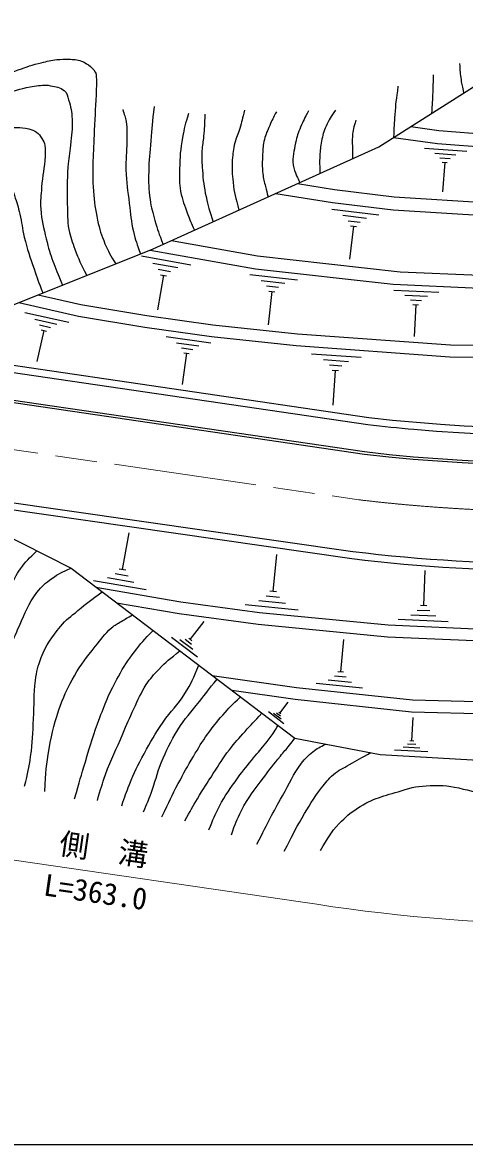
# Model space of a CAD drawing. Units: millimetres, scale not verified. Extents: x 40000 to 680000, y 20000 to 380000.
# Drawn here: x 374454 to 411594, y 205000 to 299233 of the extents above; entities that cross this region are included whole.
import ezdxf
from ezdxf.enums import TextEntityAlignment as Align

# ---------------------------------------------------------------- set-up
doc = ezdxf.new("R2010")
doc.units = ezdxf.units.MM
doc.header["$LTSCALE"] = 1000
doc.linetypes.add('CHAIN', pattern=[18.5, 12, -1.5, 3.5, -1.5])
for name, color, linetype, lineweight in [('S-BGD', 7, 'Continuous', 25), ('S-BMK', 2, 'CHAIN', 13), ('S-STR-HTXT', 7, 'Continuous', 13), ('S-TTL-BAND', 7, 'Continuous', 25)]:
    doc.layers.add(name, color=color, linetype=linetype, lineweight=lineweight)
doc.styles.add('ＭＳ ゴシック', font='')
doc.styles.get('ＭＳ ゴシック').set_extended_font_data('MS Gothic')

msp = doc.modelspace()

# ---------------------------------------------------------------- linework, layer by layer
at = {"layer": 'S-BGD'}
for p, q in [((404383, 288789), (420844, 299233)), ((407068, 290493), (409429, 290158)), ((405636, 289584), (409310, 289064)), ((409429, 290158), (413972, 289816)), ((385447, 280222), (404383, 288789)), ((408227, 288686), (411783, 288418)), ((409310, 289064), (413929, 288716)), ((409089, 288263), (410868, 288129)), ((409507, 287874), (410396, 287807)), ((409703, 287502), (410147, 287468)), ((409925, 287485), (409737, 284995)), ((397556, 285701), (400666, 285198)), ((395742, 284880), (400512, 284108)), ((400666, 285198), (405684, 284585)), ((405684, 284585), (413861, 284087)), ((400512, 284108), (405584, 283489)), ((400432, 283554), (404392, 283070)), ((401374, 283037), (403354, 282795)), ((405584, 283489), (413825, 282987)), ((401820, 282581), (402811, 282460)), ((402267, 282124), (401929, 279352)), ((402020, 282154), (402515, 282094)), ((386990, 280920), (394190, 279635)), ((366953, 272843), (385447, 280222)), ((385198, 280123), (394033, 278546)), ((384458, 279620), (388608, 278879)), ((385422, 279020), (387496, 278650)), ((394190, 279635), (406186, 278301)), ((386311, 278005), (385792, 275100)), ((385866, 278512), (386904, 278327)), ((386051, 278051), (386570, 277959)), ((393549, 278071), (397551, 277626)), ((394033, 278546), (405609, 277258)), ((406186, 278301), (412879, 278022)), ((394505, 277560), (396506, 277337)), ((394961, 277104), (395961, 276992)), ((405609, 277258), (412849, 276922)), ((375777, 276364), (379367, 275550)), ((395416, 276648), (395105, 273847)), ((395166, 276676), (395666, 276620)), ((405655, 276750), (409444, 276574)), ((406584, 276327), (408479, 276239)), ((374138, 275710), (379174, 274569)), ((379367, 275550), (384899, 274624)), ((407040, 275926), (407988, 275882)), ((407260, 275536), (407733, 275514)), ((407496, 275525), (407373, 272873)), ((374659, 274887), (378358, 274049)), ((375500, 274308), (377350, 273889)), ((379174, 274569), (384747, 273635)), ((384899, 274624), (390453, 273841)), ((376257, 273358), (375670, 270769)), ((375879, 273833), (376803, 273624)), ((376026, 273411), (376488, 273306)), ((384747, 273635), (390331, 272848)), ((390453, 273841), (397548, 273088)), ((386520, 272847), (390276, 272318)), ((387406, 272339), (389284, 272074)), ((390331, 272848), (397459, 272091)), ((397548, 273088), (410405, 272155)), ((387823, 271897), (388762, 271765)), ((388239, 271456), (387868, 268826)), ((388004, 271489), (388474, 271422)), ((397459, 272091), (410365, 271155)), ((398744, 271414), (402907, 271112)), ((410405, 272155), (421224, 272078)), ((372116, 270677), (403544, 266067)), ((399754, 270922), (401836, 270771)), ((400245, 270468), (401285, 270393)), ((410365, 271155), (421239, 271078)), ((372029, 270083), (403473, 265471)), ((400475, 270033), (400995, 269995)), ((400735, 270014), (400523, 267100)), ((371701, 267807), (403201, 263188)), ((371670, 267609), (403178, 262989)), ((370474, 259366), (402203, 254807)), ((370387, 258772), (402132, 254211)), ((370073, 257707), (378536, 253403)), ((382870, 253279), (383407, 256366)), ((395521, 251436), (395824, 254555)), ((378536, 253403), (397347, 239125)), ((383819, 252205), (381614, 252589)), ((383345, 252742), (382242, 252934)), ((383146, 253231), (382594, 253327)), ((408161, 250258), (408287, 253196)), ((384845, 251572), (380435, 252339)), ((380628, 251816), (387768, 250574)), ((396035, 250937), (394921, 251045)), ((395800, 251409), (395243, 251463)), ((382362, 250499), (387615, 249586)), ((387768, 250574), (394373, 249683)), ((397619, 249883), (393164, 250316)), ((396548, 250437), (394321, 250654)), ((408668, 249816), (407618, 249861)), ((408424, 250247), (407899, 250269)), ((387615, 249586), (394258, 248689)), ((388558, 247418), (389712, 248939)), ((394373, 249683), (405180, 248632)), ((410206, 248909), (406008, 249089)), ((409174, 249374), (407076, 249464)), ((394258, 248689), (405110, 247634)), ((405180, 248632), (414354, 248238)), ((389150, 245942), (386978, 247591)), ((388772, 246572), (387685, 247396)), ((388665, 246995), (388122, 247407)), ((388694, 247315), (388423, 247521)), ((401188, 244687), (401453, 247411)), ((405110, 247634), (414341, 247238)), ((390405, 244394), (397486, 243382)), ((401637, 244251), (400664, 244345)), ((401431, 244664), (400945, 244711)), ((392045, 243149), (397362, 242390)), ((397486, 243382), (407210, 242345)), ((403020, 243331), (399129, 243709)), ((402085, 243814), (400140, 244004)), ((397362, 242390), (407143, 241347)), ((407210, 242345), (417612, 242061)), ((396425, 240339), (395121, 241329)), ((396152, 241163), (395988, 241287)), ((396070, 241225), (396763, 242138)), ((407143, 241347), (417617, 241060)), ((396198, 240717), (395546, 241212)), ((396134, 240971), (395808, 241218)), ((407160, 238893), (407272, 240851)), ((397347, 239125), (404511, 237763)), ((407494, 238593), (406794, 238633)), ((407335, 238883), (406985, 238903)), ((404511, 237763), (419735, 236891)), ((408511, 237973), (405713, 238133)), ((407827, 238293), (406428, 238373))]:
    msp.add_line(p, q, dxfattribs=at)
for centre, radius, start, end in [((419366, 400533), 135394, 263.28944, 290.47404), ((419366, 400533), 135994, 264.92152, 290.47492), ((419366, 400533), 138493, 263.28754, 290.47851), ((419366, 400533), 138293, 263.28742, 290.47823), ((419366, 400533), 135994, 263.28906, 264.92152), ((419429, 397745), 143972, 263.12798, 290.85379), ((419429, 397745), 144572, 263.1283, 290.85304)]:
    msp.add_arc(centre, radius, start, end, dxfattribs=at)
for points, knots in [([(352440, 284675), (353178, 284805), (353413, 284854), (354018, 285042), (354739, 285267), (355120, 285466), (355798, 285797), (356762, 286269), (357226, 286674), (358168, 287186), (359540, 287932), (360324, 288319), (361711, 289036), (365016, 290744), (366860, 291715), (370193, 293368), (371712, 294121), (372514, 294666), (374106, 295250), (374848, 295522), (375269, 295666), (376038, 295849), (376545, 295969), (376829, 296052), (377348, 296108), (377730, 296150), (377947, 296153), (378331, 296141), (378762, 296126), (379013, 296117), (379423, 295987), (379667, 295910), (379783, 295811), (379992, 295664), (380260, 295477), (380399, 295339), (380577, 295064), (380658, 294938), (380639, 294837), (380653, 294688), (380694, 294278), (380674, 294045), (380661, 293634), (380620, 292271), (380535, 291510), (380490, 290148), (380424, 288165), (380278, 287049), (380414, 285070), (380480, 284105), (380569, 283566), (380768, 282620), (380935, 281831), (381073, 281392), (381390, 280650), (381683, 279963), (381830, 279715), (382289, 278962)], [0, 0, 0, 0, 1, 1, 1, 2, 2, 2, 3, 3, 3, 4, 4, 4, 5, 5, 5, 6, 6, 6, 7, 7, 7, 8, 8, 8, 9, 9, 9, 10, 10, 10, 11, 11, 11, 12, 12, 12, 13, 13, 13, 14, 14, 14, 15, 15, 15, 16, 16, 16, 17, 17, 17, 18, 18, 18, 19, 19, 19, 19]), ([(411547, 293334), (411424, 293840), (411392, 293991), (411325, 294418), (411244, 294943), (411239, 295134), (411206, 295773)], [0, 0, 0, 0, 1, 1, 1, 2, 2, 2, 2]), ([(353296, 283338), (353872, 283385), (354076, 283396), (354553, 283535), (354980, 283660), (355207, 283773), (355607, 283969), (356559, 284434), (357027, 284815), (357948, 285338), (359319, 286117), (360080, 286566), (361473, 287306), (363322, 288287), (364389, 288775), (366251, 289732), (367893, 290577), (368799, 291075), (370442, 291918), (371455, 292438), (371968, 292862), (373044, 293236), (373956, 293553), (374477, 293739), (375434, 293872), (375970, 293947), (376288, 294032), (376818, 293923), (377284, 293827), (377598, 293814), (377964, 293511), (378223, 293297), (378225, 293051), (378328, 292731), (378524, 292119), (378592, 291755), (378624, 291114), (378666, 290260), (378572, 289780), (378501, 288928), (378441, 288208), (378315, 287814), (378271, 287093), (378197, 285881), (378191, 285198), (378223, 283985), (378246, 283146), (378209, 282666), (378357, 281840), (378477, 281178), (378633, 280826), (378860, 280192), (379177, 279304), (379345, 279002), (379852, 277990)], [0, 0, 0, 0, 1, 1, 1, 2, 2, 2, 3, 3, 3, 4, 4, 4, 5, 5, 5, 6, 6, 6, 7, 7, 7, 8, 8, 8, 9, 9, 9, 10, 10, 10, 11, 11, 11, 12, 12, 12, 13, 13, 13, 14, 14, 14, 15, 15, 15, 16, 16, 16, 17, 17, 17, 18, 18, 18, 18]), ([(408956, 294827), (408940, 293894), (408939, 293648), (408901, 292893), (408875, 292389), (408865, 292225), (408819, 291604)], [0, 0, 0, 0, 1, 1, 1, 2, 2, 2, 2]), ([(405999, 293883), (405848, 292733), (405801, 292417), (405731, 291473), (405676, 290736), (405664, 290488), (405636, 289584)], [0, 0, 0, 0, 1, 1, 1, 2, 2, 2, 2]), ([(385509, 292186), (385361, 290788), (385320, 290421), (385231, 289286), (385151, 288276), (385078, 287711), (385062, 286698), (385048, 285782), (385044, 285263), (385172, 284357), (385270, 283656), (385394, 283274), (385585, 282593), (385807, 281798), (385914, 281528), (386265, 280592)], [0, 0, 0, 0, 1, 1, 1, 2, 2, 2, 3, 3, 3, 4, 4, 4, 5, 5, 5, 5]), ([(382875, 291926), (383036, 291472), (383076, 291311), (383155, 290904), (383280, 290259), (383219, 289880), (383218, 289223), (383217, 288293), (383122, 287772), (383153, 286843), (383189, 285741), (383297, 285127), (383432, 284033), (383546, 283108), (383558, 282577), (383781, 281672), (383964, 280925), (384058, 280651), (384381, 279797)], [0, 0, 0, 0, 1, 1, 1, 2, 2, 2, 3, 3, 3, 4, 4, 4, 5, 5, 5, 6, 6, 6, 6]), ([(388403, 291599), (388123, 290670), (388047, 290376), (387900, 289575), (387713, 288557), (387680, 287971), (387661, 286936), (387647, 286198), (387595, 285772), (387740, 285048), (387892, 284293), (388065, 283889), (388333, 283166), (388535, 282619), (388611, 282433), (388896, 281782)], [0, 0, 0, 0, 1, 1, 1, 2, 2, 2, 3, 3, 3, 4, 4, 4, 5, 5, 5, 5]), ([(389779, 291520), (389745, 290632), (389741, 290390), (389674, 289669), (389630, 289187), (389557, 288922), (389536, 288439), (389509, 287810), (389525, 287456), (389572, 286828), (389638, 285953), (389697, 285461), (389879, 284602), (390056, 283766), (390155, 283467), (390478, 282498)], [0, 0, 0, 0, 1, 1, 1, 2, 2, 2, 3, 3, 3, 4, 4, 4, 5, 5, 5, 5]), ([(393111, 291865), (392935, 291125), (392889, 290918), (392707, 290322), (392562, 289847), (392417, 289599), (392300, 289115), (392167, 288562), (392125, 288243), (392086, 287675), (392037, 286950), (392073, 286538), (392148, 285815), (392244, 284886), (392353, 284543), (392640, 283476)], [0, 0, 0, 0, 1, 1, 1, 2, 2, 2, 3, 3, 3, 4, 4, 4, 5, 5, 5, 5]), ([(395788, 291735), (395505, 291195), (395423, 291040), (395225, 290578), (395030, 290126), (394890, 289878), (394778, 289399), (394666, 288924), (394654, 288646), (394632, 288159), (394601, 287520), (394575, 287157), (394645, 286521), (394692, 286094), (394770, 285862), (394871, 285445), (394953, 285109), (394983, 284997), (395100, 284589)], [0, 0, 0, 0, 1, 1, 1, 2, 2, 2, 3, 3, 3, 4, 4, 4, 5, 5, 5, 6, 6, 6, 6]), ([(398489, 291798), (398150, 291181), (398042, 290991), (397824, 290443), (397623, 289940), (397497, 289656), (397396, 289123), (397259, 288404), (397127, 287987), (397200, 287258), (397236, 286892), (397348, 286701), (397490, 286361), (397585, 286134), (397622, 286053), (397759, 285792)], [0, 0, 0, 0, 1, 1, 1, 2, 2, 2, 3, 3, 3, 4, 4, 4, 5, 5, 5, 5]), ([(400763, 291865), (400351, 291296), (400193, 291094), (399956, 290534), (399752, 290053), (399677, 289765), (399574, 289253), (399479, 288781), (399468, 288509), (399439, 288028), (399405, 287454), (399418, 287248), (399448, 286556)], [0, 0, 0, 0, 1, 1, 1, 2, 2, 2, 3, 3, 3, 4, 4, 4, 4]), ([(354145, 282011), (354918, 282274), (355138, 282355), (355759, 282615), (356539, 282942), (356958, 283167), (357706, 283561), (358873, 284175), (359463, 284635), (360627, 285254), (361935, 285948), (362692, 286290), (364018, 286949), (365677, 287774), (366580, 288293), (368273, 289048), (369059, 289399), (369508, 289586), (370329, 289844), (371329, 290158), (371917, 290288), (372962, 290354), (373756, 290404), (374224, 290482), (374998, 290298), (375257, 290236), (375399, 290170), (375623, 290026), (375854, 289876), (375938, 289727), (376088, 289497), (376225, 289286), (376293, 289151), (376336, 288903), (376397, 288557), (376372, 288355), (376357, 288003), (376312, 286976), (376132, 286413), (376065, 285386), (376019, 284677), (375942, 284277), (375990, 283567), (376058, 282571), (376225, 282025), (376456, 281053), (376828, 279492), (377094, 278947), (377813, 277176)], [0, 0, 0, 0, 1, 1, 1, 2, 2, 2, 3, 3, 3, 4, 4, 4, 5, 5, 5, 6, 6, 6, 7, 7, 7, 8, 8, 8, 9, 9, 9, 10, 10, 10, 11, 11, 11, 12, 12, 12, 13, 13, 13, 14, 14, 14, 15, 15, 15, 16, 16, 16, 16]), ([(402454, 291020), (402285, 290407), (402217, 290200), (402174, 289659), (402140, 289224), (402186, 288978), (402182, 288542), (402179, 288247), (402178, 288152), (402168, 287787)], [0, 0, 0, 0, 1, 1, 1, 2, 2, 2, 3, 3, 3, 3]), ([(354949, 280756), (356699, 281512), (357165, 281710), (358563, 282369), (359838, 282970), (360545, 283321), (361799, 283964), (362967, 284564), (363605, 284932), (364767, 285545), (366133, 286265), (366856, 286761), (368278, 287364), (368856, 287609), (369185, 287753), (369800, 287882), (370268, 287979), (370540, 288062), (371017, 288019), (371614, 287965), (371954, 287800), (372444, 287454), (372807, 287197), (372863, 286898), (373074, 286507), (373434, 285841), (373527, 285417), (373778, 284703), (373989, 284102), (374091, 283757), (374240, 283137), (374418, 282391), (374421, 281953), (374606, 281209), (374871, 280146), (375072, 279564), (375428, 278529), (375700, 277738), (375797, 277476), (376169, 276520)], [0, 0, 0, 0, 1, 1, 1, 2, 2, 2, 3, 3, 3, 4, 4, 4, 5, 5, 5, 6, 6, 6, 7, 7, 7, 8, 8, 8, 9, 9, 9, 10, 10, 10, 11, 11, 11, 12, 12, 12, 13, 13, 13, 13]), ([(371133, 235927), (370971, 237164), (370927, 237554), (370917, 238602), (370906, 239759), (371017, 240405), (371137, 241556), (371300, 243119), (371380, 243999), (371660, 245546), (371961, 247209), (372169, 248140), (372670, 249755), (372933, 250601), (373086, 251079), (373465, 251880), (373745, 252473), (373911, 252807), (374285, 253346), (374742, 254005), (374991, 254220), (375669, 254861)], [0, 0, 0, 0, 1, 1, 1, 2, 2, 2, 3, 3, 3, 4, 4, 4, 5, 5, 5, 6, 6, 6, 7, 7, 7, 7]), ([(372642, 235268), (372607, 236650), (372597, 237006), (372554, 238119), (372506, 239372), (372332, 240074), (372400, 241327), (372472, 242665), (372570, 243419), (372875, 244724), (373237, 246270), (373555, 247117), (374198, 248569), (374698, 249698), (374917, 250389), (375676, 251363), (376090, 251894), (376389, 252145), (376933, 252541), (377508, 252960), (377783, 253075), (378536, 253403)], [0, 0, 0, 0, 1, 1, 1, 2, 2, 2, 3, 3, 3, 4, 4, 4, 5, 5, 5, 6, 6, 6, 7, 7, 7, 7]), ([(374640, 235089), (374922, 236252), (374996, 236603), (375143, 237587), (375327, 238812), (375312, 239513), (375390, 240750), (375469, 242007), (375384, 242722), (375551, 243971), (375654, 244743), (375752, 245178), (376025, 245907), (376444, 247023), (376907, 247557), (377644, 248494), (378125, 249105), (378521, 249333), (379111, 249839), (379877, 250495), (380164, 250694), (381153, 251417)], [0, 0, 0, 0, 1, 1, 1, 2, 2, 2, 3, 3, 3, 4, 4, 4, 5, 5, 5, 6, 6, 6, 7, 7, 7, 7]), ([(376329, 234663), (376418, 236331), (376452, 236855), (376698, 238236), (376958, 239697), (377164, 240513), (377664, 241909), (378021, 242903), (378303, 243433), (378819, 244354), (379397, 245384), (379834, 245895), (380570, 246818), (381077, 247453), (381317, 247860), (381933, 248390), (382222, 248638), (382424, 248725), (382747, 248926), (383114, 249154), (383242, 249223), (383706, 249479)], [0, 0, 0, 0, 1, 1, 1, 2, 2, 2, 3, 3, 3, 4, 4, 4, 5, 5, 5, 6, 6, 6, 7, 7, 7, 7]), ([(378838, 234039), (379264, 235543), (379378, 235934), (379747, 237142), (380192, 238597), (380391, 239432), (380945, 240850), (381486, 242234), (381796, 243015), (382515, 244316), (382984, 245164), (383288, 245619), (383875, 246389), (384434, 247124), (384665, 247371), (385426, 248173)], [0, 0, 0, 0, 1, 1, 1, 2, 2, 2, 3, 3, 3, 4, 4, 4, 5, 5, 5, 5]), ([(380755, 233889), (381044, 234926), (381143, 235222), (381435, 236063), (381913, 237434), (382314, 238151), (382887, 239485), (383242, 240311), (383416, 240785), (383809, 241593), (384198, 242397), (384373, 242874), (384857, 243626), (385207, 244170), (385469, 244430), (385910, 244904), (386537, 245580), (386824, 245782), (387683, 246460)], [0, 0, 0, 0, 1, 1, 1, 2, 2, 2, 3, 3, 3, 4, 4, 4, 5, 5, 5, 6, 6, 6, 6]), ([(382797, 233452), (383079, 234301), (383170, 234541), (383445, 235225), (383864, 236268), (384139, 236838), (384676, 237826), (385250, 238881), (385588, 239468), (386264, 240461), (386932, 241440), (387490, 241860), (388104, 242874), (388640, 243759), (388806, 244126), (389278, 245250)], [0, 0, 0, 0, 1, 1, 1, 2, 2, 2, 3, 3, 3, 4, 4, 4, 5, 5, 5, 5]), ([(384633, 232948), (384946, 233685), (385026, 233889), (385259, 234499), (385633, 235480), (385708, 236079), (386119, 237044), (386595, 238164), (386864, 238802), (387510, 239833), (388127, 240819), (388607, 241279), (389319, 242198), (389895, 242941), (390078, 243175), (390801, 244094)], [0, 0, 0, 0, 1, 1, 1, 2, 2, 2, 3, 3, 3, 4, 4, 4, 5, 5, 5, 5]), ([(386177, 232518), (386813, 233873), (386981, 234243), (387550, 235321), (388023, 236218), (388290, 236720), (388812, 237589), (389266, 238344), (389513, 238774), (390027, 239490), (390486, 240130), (390766, 240473), (391285, 241065), (391834, 241693), (392044, 241895), (392768, 242600)], [0, 0, 0, 0, 1, 1, 1, 2, 2, 2, 3, 3, 3, 4, 4, 4, 5, 5, 5, 5]), ([(388096, 232183), (388593, 233086), (388728, 233327), (389156, 234046), (389654, 234883), (389952, 235340), (390485, 236155), (391000, 236944), (391265, 237403), (391836, 238152), (392315, 238781), (392628, 239098), (393153, 239689), (393697, 240301), (393881, 240495), (394574, 241229)], [0, 0, 0, 0, 1, 1, 1, 2, 2, 2, 3, 3, 3, 4, 4, 4, 5, 5, 5, 5]), ([(390117, 231424), (390482, 232365), (390609, 232656), (391002, 233407), (391515, 234392), (391903, 234890), (392549, 235794), (393037, 236475), (393345, 236830), (393875, 237479), (394270, 237962), (394512, 238216), (394902, 238704), (395194, 239070), (395361, 239274), (395612, 239670), (395741, 239874), (395786, 239946), (395928, 240202)], [0, 0, 0, 0, 1, 1, 1, 2, 2, 2, 3, 3, 3, 4, 4, 4, 5, 5, 5, 6, 6, 6, 6]), ([(392006, 231002), (392333, 231961), (392466, 232269), (392849, 233041), (393427, 234202), (393937, 234748), (394699, 235797), (395231, 236530), (395549, 236925), (396122, 237625), (396416, 237985), (396600, 238172), (396889, 238535), (397071, 238763), (397130, 238838), (397347, 239125)], [0, 0, 0, 0, 1, 1, 1, 2, 2, 2, 3, 3, 3, 4, 4, 4, 5, 5, 5, 5]), ([(394148, 230238), (395162, 232198), (395423, 232723), (396304, 234281), (396913, 235358), (397136, 236044), (397902, 237015), (398228, 237429), (398430, 237654), (398845, 237978), (399236, 238283), (399419, 238377), (399933, 238633)], [0, 0, 0, 0, 1, 1, 1, 2, 2, 2, 3, 3, 3, 4, 4, 4, 4]), ([(396452, 229628), (397121, 230977), (397310, 231364), (397941, 232431), (398541, 233444), (398869, 234024), (399584, 234959), (399937, 235420), (400137, 235687), (400577, 236066), (401049, 236474), (401396, 236591), (401932, 236910), (402623, 237322), (402861, 237444), (403733, 237911)], [0, 0, 0, 0, 1, 1, 1, 2, 2, 2, 3, 3, 3, 4, 4, 4, 5, 5, 5, 5]), ([(399506, 229702), (400123, 230770), (400323, 231181), (401065, 231949), (401610, 232514), (401940, 232820), (402597, 233249), (403894, 234095), (404801, 234260), (406281, 234717), (407201, 235002), (407745, 235119), (408708, 235153), (409797, 235191), (410426, 235125), (411483, 234859), (413246, 234416), (414180, 233979), (415874, 233321), (419263, 232002), (420380, 231279), (424216, 229187)], [0, 0, 0, 0, 1, 1, 1, 2, 2, 2, 3, 3, 3, 4, 4, 4, 5, 5, 5, 6, 6, 6, 7, 7, 7, 7])]:
    msp.add_open_spline(points, degree=3, knots=knots, dxfattribs=at)
at = {"layer": 'S-BMK'}
msp.add_line((180787, 291361), (402720, 259146), dxfattribs=at)
msp.add_arc((419398, 399126), 140970, 263.20545, 290.75535, dxfattribs=at)
at = {"layer": 'S-STR-HTXT'}
msp.add_line((210175, 252625), (397819, 225387), dxfattribs=at)
msp.add_arc((422162, 376614), 153174, 260.85558, 293.43688, dxfattribs=at)
at = {"layer": 'S-TTL-BAND'}
msp.add_line((40000, 205000), (579000, 205000), dxfattribs=at)

# ---------------------------------------------------------------- texts
at = {"layer": 'S-STR-HTXT', "style": 'ＭＳ ゴシック'}
msp.add_text('側\u3000溝', height=1833, rotation=351.741, dxfattribs=at).set_placement((381083, 228336), align=Align.BOTTOM_CENTER)
msp.add_text('L=363.0', height=1833, rotation=351.741, dxfattribs=at).set_placement((380599, 226213), align=Align.MIDDLE_CENTER)

doc.saveas('drawing.dxf')
